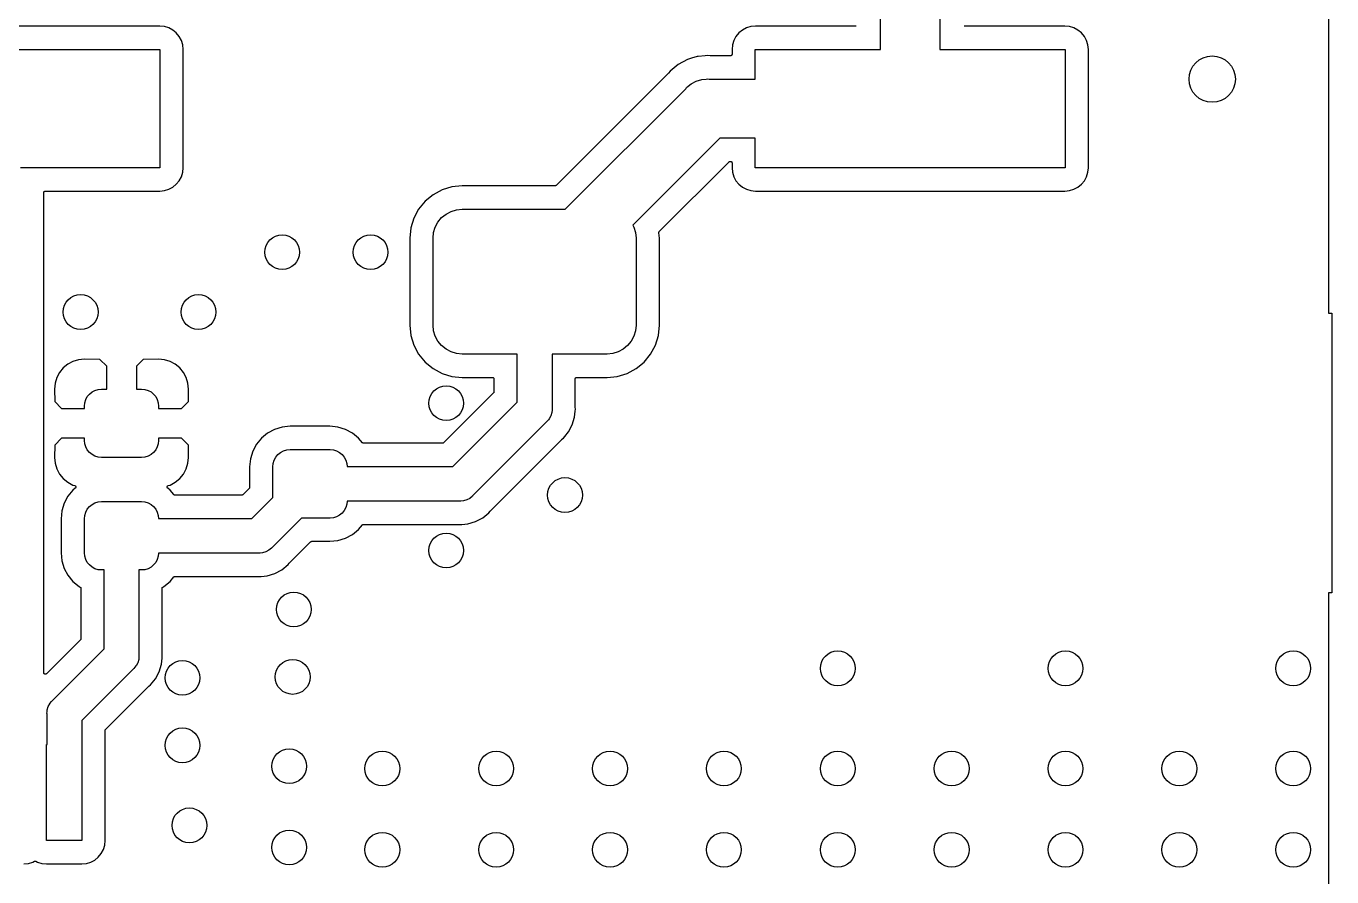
# Model space of a CAD drawing. Extents: x 5.16 to 6.06, y -3.88 to -2.24.
# Drawn here: x 5.6132 to 6.0564, y -3.6105 to -3.3217 of the extents above; entities that cross this region are included whole.
import ezdxf

# ---------------------------------------------------------------- set-up
doc = ezdxf.new("R2010")
doc.units = 0
doc.header["$MEASUREMENT"] = 0
doc.layers.add('BLACK', color=7, linetype='CONTINUOUS')

msp = doc.modelspace()

# ---------------------------------------------------------------- linework, layer by layer
at = {"layer": 'BLACK', "linetype": 'CONTINUOUS'}
for p, q in [((6.05525, -2.76016), (6.05525, -3.41922)), ((5.92332, -3.27224), (5.92332, -3.32965)), ((5.90324, -3.32965), (5.90324, -3.30718)), ((5.65857, -3.32174), (5.55351, -3.32174)), ((5.66014, -3.32189), (5.65857, -3.32174)), ((5.66163, -3.32234), (5.66014, -3.32189)), ((5.66299, -3.32307), (5.66163, -3.32234)), ((5.66419, -3.32406), (5.66299, -3.32307)), ((5.66518, -3.32526), (5.66419, -3.32406)), ((5.85513, -3.32406), (5.85415, -3.32526)), ((5.85633, -3.32307), (5.85513, -3.32406)), ((5.8577, -3.32234), (5.85633, -3.32307)), ((5.85918, -3.32189), (5.8577, -3.32234)), ((5.86075, -3.32174), (5.85918, -3.32189)), ((5.89487, -3.32174), (5.86075, -3.32174)), ((5.89491, -3.32173), (5.89487, -3.32174)), ((5.93169, -3.32174), (5.93165, -3.32173)), ((5.9317, -3.32174), (5.93169, -3.32174)), ((5.96582, -3.32174), (5.9317, -3.32174)), ((5.9317, -3.32174), (5.9317, -3.32174)), ((5.96739, -3.32189), (5.96582, -3.32174)), ((5.96887, -3.32234), (5.96739, -3.32189)), ((5.97024, -3.32307), (5.96887, -3.32234)), ((5.97144, -3.32406), (5.97024, -3.32307)), ((5.97242, -3.32526), (5.97144, -3.32406)), ((5.66591, -3.32663), (5.66518, -3.32526)), ((5.66636, -3.32811), (5.66591, -3.32663)), ((5.66651, -3.32968), (5.66636, -3.32811)), ((5.85296, -3.32811), (5.85281, -3.32968)), ((5.85342, -3.32663), (5.85296, -3.32811)), ((5.85415, -3.32526), (5.85342, -3.32663)), ((5.97315, -3.32663), (5.97242, -3.32526)), ((5.9736, -3.32811), (5.97315, -3.32663)), ((5.97376, -3.32968), (5.9736, -3.32811)), ((5.55348, -3.32965), (5.6586, -3.32965)), ((5.6586, -3.32965), (5.6586, -3.36981)), ((5.66651, -3.36979), (5.66651, -3.32968)), ((5.83907, -3.33267), (5.83766, -3.3331)), ((5.84103, -3.33208), (5.83907, -3.33267)), ((5.84131, -3.33205), (5.84103, -3.33208)), ((5.84368, -3.33182), (5.84131, -3.33205)), ((5.84369, -3.33182), (5.84368, -3.33182)), ((5.84454, -3.33173), (5.84369, -3.33182)), ((5.8454, -3.33182), (5.84454, -3.33173)), ((5.84542, -3.33182), (5.8454, -3.33182)), ((5.84544, -3.33182), (5.84542, -3.33182)), ((5.84545, -3.33182), (5.84544, -3.33182)), ((5.85231, -3.33182), (5.84545, -3.33182)), ((5.85235, -3.33181), (5.85231, -3.33182)), ((5.8524, -3.33181), (5.85235, -3.33181)), ((5.85241, -3.33181), (5.8524, -3.33181)), ((5.8524, -3.33181), (5.8524, -3.33181)), ((5.85245, -3.3318), (5.85241, -3.33181)), ((5.8525, -3.33178), (5.85245, -3.3318)), ((5.85254, -3.33176), (5.8525, -3.33178)), ((5.8525, -3.33178), (5.8525, -3.33178)), ((5.8525, -3.33178), (5.8525, -3.33178)), ((5.85258, -3.33174), (5.85254, -3.33176)), ((5.85259, -3.33174), (5.85258, -3.33174)), ((5.85258, -3.33174), (5.85258, -3.33174)), ((5.85262, -3.33171), (5.85259, -3.33174)), ((5.85266, -3.33168), (5.85262, -3.33171)), ((5.85269, -3.33164), (5.85266, -3.33167)), ((5.85266, -3.33167), (5.85266, -3.33167)), ((5.85266, -3.33167), (5.85266, -3.33168)), ((5.85272, -3.3316), (5.85269, -3.33164)), ((5.85275, -3.33156), (5.85272, -3.3316)), ((5.85272, -3.3316), (5.85272, -3.3316)), ((5.85272, -3.3316), (5.85272, -3.3316)), ((5.85277, -3.33151), (5.85275, -3.33156)), ((5.85279, -3.33146), (5.85277, -3.33151)), ((5.85277, -3.33151), (5.85277, -3.33151)), ((5.85277, -3.33151), (5.85277, -3.33151)), ((5.8528, -3.33142), (5.85279, -3.33146)), ((5.85281, -3.33137), (5.8528, -3.33142)), ((5.8528, -3.33142), (5.8528, -3.33142)), ((5.8528, -3.33142), (5.8528, -3.33142)), ((5.85281, -3.32968), (5.85281, -3.33132)), ((5.85281, -3.33132), (5.85281, -3.33132)), ((5.85281, -3.33132), (5.85281, -3.33137)), ((5.86072, -3.33969), (5.86072, -3.32965)), ((5.86072, -3.32965), (5.90324, -3.32965)), ((5.92332, -3.32965), (5.96584, -3.32965)), ((5.96584, -3.32965), (5.96584, -3.36981)), ((5.97376, -3.36979), (5.97376, -3.32968)), ((5.83182, -3.337), (5.83127, -3.33767)), ((5.83454, -3.33477), (5.83182, -3.337)), ((5.83766, -3.3331), (5.83454, -3.33477)), ((5.83124, -3.33771), (5.79314, -3.3758)), ((5.83125, -3.33769), (5.83124, -3.33771)), ((5.83127, -3.33767), (5.83125, -3.33769)), ((5.83127, -3.33767), (5.83127, -3.33767)), ((5.83798, -3.34213), (5.83894, -3.34134)), ((5.83894, -3.34134), (5.84068, -3.34041)), ((5.84068, -3.34041), (5.84258, -3.33984)), ((5.84258, -3.33984), (5.84405, -3.33969)), ((5.84405, -3.33969), (5.84454, -3.33964)), ((5.84405, -3.33969), (5.84405, -3.33969)), ((5.84454, -3.33964), (5.84504, -3.33969)), ((5.84504, -3.33969), (5.86072, -3.33969)), ((5.79621, -3.38387), (5.8371, -3.34298)), ((5.8371, -3.34298), (5.83741, -3.3426)), ((5.83741, -3.3426), (5.83798, -3.34213)), ((5.8487, -3.35977), (5.81916, -3.38931)), ((5.86072, -3.35977), (5.8487, -3.35977)), ((5.86072, -3.36981), (5.86072, -3.35977)), ((5.82813, -3.39148), (5.85182, -3.36779)), ((5.85182, -3.36779), (5.85186, -3.36776)), ((5.85182, -3.36779), (5.85182, -3.36779)), ((5.85186, -3.36776), (5.85189, -3.36773)), ((5.85189, -3.36773), (5.8519, -3.36773)), ((5.8519, -3.36773), (5.85194, -3.36771)), ((5.8519, -3.36773), (5.8519, -3.36773)), ((5.85194, -3.36771), (5.85198, -3.36768)), ((5.85198, -3.36768), (5.85198, -3.36768)), ((5.85198, -3.36768), (5.85199, -3.36768)), ((5.85199, -3.36768), (5.85203, -3.36767)), ((5.85203, -3.36767), (5.85207, -3.36766)), ((5.85207, -3.36766), (5.85208, -3.36765)), ((5.85208, -3.36765), (5.85208, -3.36765)), ((5.85208, -3.36765), (5.85213, -3.36765)), ((5.85213, -3.36765), (5.85217, -3.36765)), ((5.85217, -3.36765), (5.85231, -3.36765)), ((5.85231, -3.36765), (5.85231, -3.36765)), ((5.85231, -3.36765), (5.85232, -3.36765)), ((5.85232, -3.36765), (5.85236, -3.36765)), ((5.85236, -3.36765), (5.85241, -3.36766)), ((5.85241, -3.36766), (5.85241, -3.36766)), ((5.85241, -3.36766), (5.85241, -3.36766)), ((5.85241, -3.36766), (5.85245, -3.36767)), ((5.85245, -3.36767), (5.8525, -3.36768)), ((5.8525, -3.36768), (5.8525, -3.36769)), ((5.8525, -3.36769), (5.85251, -3.36769)), ((5.85251, -3.36769), (5.85255, -3.36771)), ((5.85255, -3.36771), (5.85259, -3.36773)), ((5.85259, -3.36773), (5.85259, -3.36773)), ((5.85259, -3.36773), (5.85259, -3.36773)), ((5.85259, -3.36773), (5.85263, -3.36776)), ((5.85263, -3.36776), (5.85266, -3.36779)), ((5.85266, -3.36779), (5.85267, -3.3678)), ((5.85267, -3.3678), (5.85267, -3.3678)), ((5.85267, -3.3678), (5.8527, -3.36783)), ((5.8527, -3.36783), (5.85273, -3.36787)), ((5.85273, -3.36787), (5.85273, -3.36787)), ((5.85273, -3.36787), (5.85273, -3.36787)), ((5.85273, -3.36787), (5.85275, -3.36791)), ((5.85275, -3.36791), (5.85277, -3.36796)), ((5.85277, -3.36796), (5.85277, -3.36796)), ((5.85277, -3.36796), (5.85277, -3.36796)), ((5.85277, -3.36796), (5.85279, -3.36801)), ((5.85279, -3.36801), (5.8528, -3.36805)), ((5.8528, -3.36805), (5.8528, -3.36805)), ((5.8528, -3.36805), (5.8528, -3.36805)), ((5.8528, -3.36805), (5.85281, -3.3681)), ((5.85281, -3.3681), (5.85281, -3.36815)), ((5.85281, -3.36815), (5.85281, -3.36979)), ((5.6586, -3.36981), (5.61135, -3.36981)), ((5.66518, -3.37421), (5.66591, -3.37284)), ((5.66591, -3.37284), (5.66636, -3.37135)), ((5.66636, -3.37135), (5.66651, -3.36979)), ((5.85281, -3.36979), (5.85296, -3.37135)), ((5.85296, -3.37135), (5.85342, -3.37284)), ((5.85342, -3.37284), (5.85415, -3.37421)), ((5.96584, -3.36981), (5.86072, -3.36981)), ((5.97242, -3.37421), (5.97315, -3.37284)), ((5.97315, -3.37284), (5.9736, -3.37135)), ((5.9736, -3.37135), (5.97376, -3.36979)), ((5.66014, -3.37757), (5.66163, -3.37712)), ((5.66163, -3.37712), (5.66299, -3.37639)), ((5.66299, -3.37639), (5.66419, -3.37541)), ((5.66419, -3.37541), (5.66518, -3.37421)), ((5.7544, -3.37731), (5.75133, -3.37895)), ((5.75773, -3.3763), (5.7544, -3.37731)), ((5.76122, -3.37595), (5.75773, -3.3763)), ((5.79278, -3.37595), (5.76122, -3.37595)), ((5.79283, -3.37595), (5.79278, -3.37595)), ((5.79288, -3.37594), (5.79283, -3.37595)), ((5.79293, -3.37593), (5.79288, -3.37594)), ((5.79288, -3.37594), (5.79288, -3.37594)), ((5.79288, -3.37594), (5.79288, -3.37594)), ((5.79297, -3.37592), (5.79293, -3.37593)), ((5.79302, -3.37589), (5.79297, -3.37591)), ((5.79297, -3.37591), (5.79297, -3.37591)), ((5.79297, -3.37591), (5.79297, -3.37592)), ((5.79306, -3.37587), (5.79302, -3.37589)), ((5.7931, -3.37584), (5.79306, -3.37587)), ((5.79306, -3.37587), (5.79306, -3.37587)), ((5.79306, -3.37587), (5.79306, -3.37587)), ((5.79313, -3.37581), (5.7931, -3.37584)), ((5.79314, -3.3758), (5.79313, -3.37581)), ((5.85415, -3.37421), (5.85513, -3.37541)), ((5.85513, -3.37541), (5.85633, -3.37639)), ((5.85633, -3.37639), (5.8577, -3.37712)), ((5.8577, -3.37712), (5.85918, -3.37757)), ((5.96739, -3.37757), (5.96887, -3.37712)), ((5.96887, -3.37712), (5.97024, -3.37639)), ((5.97024, -3.37639), (5.97144, -3.37541)), ((5.97144, -3.37541), (5.97242, -3.37421)), ((5.61923, -3.37818), (5.61924, -3.37813)), ((5.61923, -3.37822), (5.61923, -3.37818)), ((5.61923, -3.54124), (5.61923, -3.37822)), ((5.61923, -3.37822), (5.61923, -3.37822)), ((5.61923, -3.37822), (5.61923, -3.37822)), ((5.61924, -3.37812), (5.61925, -3.37808)), ((5.61924, -3.37813), (5.61924, -3.37812)), ((5.61924, -3.37812), (5.61924, -3.37812)), ((5.61925, -3.37808), (5.61927, -3.37803)), ((5.61927, -3.37803), (5.61929, -3.37799)), ((5.61927, -3.37803), (5.61927, -3.37803)), ((5.61927, -3.37803), (5.61927, -3.37803)), ((5.61929, -3.37799), (5.61931, -3.37795)), ((5.61931, -3.37795), (5.61932, -3.37795)), ((5.61932, -3.37794), (5.61935, -3.37791)), ((5.61932, -3.37795), (5.61932, -3.37794)), ((5.61935, -3.37791), (5.61938, -3.37787)), ((5.61938, -3.37787), (5.61942, -3.37784)), ((5.61938, -3.37787), (5.61938, -3.37787)), ((5.61938, -3.37787), (5.61938, -3.37787)), ((5.61942, -3.37784), (5.61945, -3.37781)), ((5.61945, -3.37781), (5.61945, -3.37781)), ((5.61945, -3.37781), (5.61946, -3.37781)), ((5.61946, -3.37781), (5.6195, -3.37779)), ((5.6195, -3.37779), (5.61954, -3.37776)), ((5.61954, -3.37776), (5.61959, -3.37775)), ((5.61954, -3.37776), (5.61954, -3.37776)), ((5.61954, -3.37776), (5.61954, -3.37776)), ((5.61959, -3.37775), (5.61963, -3.37774)), ((5.61963, -3.37774), (5.61963, -3.37773)), ((5.61963, -3.37773), (5.61964, -3.37773)), ((5.61964, -3.37773), (5.61968, -3.37773)), ((5.61968, -3.37773), (5.61973, -3.37773)), ((5.61973, -3.37773), (5.65857, -3.37773)), ((5.65857, -3.37773), (5.66014, -3.37757)), ((5.74864, -3.38115), (5.74643, -3.38384)), ((5.75133, -3.37895), (5.74864, -3.38115)), ((5.85918, -3.37757), (5.86075, -3.37773)), ((5.86075, -3.37773), (5.96582, -3.37773)), ((5.96582, -3.37773), (5.96739, -3.37757)), ((5.74643, -3.38384), (5.74479, -3.38691)), ((5.75424, -3.38675), (5.75573, -3.38552)), ((5.75573, -3.38552), (5.75743, -3.38462)), ((5.75743, -3.38462), (5.75928, -3.38406)), ((5.75928, -3.38406), (5.7612, -3.38387)), ((5.7612, -3.38387), (5.79621, -3.38387)), ((5.74378, -3.39024), (5.74344, -3.39373)), ((5.74479, -3.38691), (5.74378, -3.39024)), ((5.75154, -3.39179), (5.7521, -3.38994)), ((5.7521, -3.38994), (5.75301, -3.38824)), ((5.75301, -3.38824), (5.75424, -3.38675)), ((5.81916, -3.38931), (5.8195, -3.38994)), ((5.8195, -3.38994), (5.82006, -3.39179)), ((5.74344, -3.39373), (5.74344, -3.42321)), ((5.75135, -3.39371), (5.75154, -3.39179)), ((5.75135, -3.42324), (5.75135, -3.39371)), ((5.82006, -3.39179), (5.82025, -3.39371)), ((5.82025, -3.39371), (5.82025, -3.42324)), ((5.82798, -3.39183), (5.82799, -3.39181)), ((5.82798, -3.39186), (5.82798, -3.39183)), ((5.82798, -3.39188), (5.82798, -3.39186)), ((5.82817, -3.39373), (5.82798, -3.39188)), ((5.82798, -3.39188), (5.82798, -3.39188)), ((5.82799, -3.39174), (5.828, -3.39171)), ((5.82799, -3.39176), (5.82799, -3.39174)), ((5.82799, -3.39178), (5.82799, -3.39176)), ((5.82799, -3.39181), (5.82799, -3.39178)), ((5.828, -3.39171), (5.82801, -3.39168)), ((5.82801, -3.39166), (5.82802, -3.39164)), ((5.82801, -3.39168), (5.82801, -3.39166)), ((5.82802, -3.39164), (5.82803, -3.39162)), ((5.82803, -3.39162), (5.82804, -3.39159)), ((5.82804, -3.39159), (5.82806, -3.39158)), ((5.82806, -3.39158), (5.82807, -3.39156)), ((5.82807, -3.39156), (5.82808, -3.39153)), ((5.82808, -3.39153), (5.8281, -3.39151)), ((5.8281, -3.39151), (5.82812, -3.3915)), ((5.82812, -3.3915), (5.82813, -3.39148)), ((5.82817, -3.42321), (5.82817, -3.39373)), ((6.05525, -3.41922), (6.05643, -3.41922)), ((6.05643, -3.41922), (6.05643, -3.5141)), ((5.74344, -3.42321), (5.74378, -3.4267)), ((5.75154, -3.42516), (5.75135, -3.42324)), ((5.7521, -3.427), (5.75154, -3.42516)), ((5.82006, -3.42516), (5.8195, -3.427)), ((5.82025, -3.42324), (5.82006, -3.42516)), ((5.82782, -3.4267), (5.82817, -3.42321)), ((5.74378, -3.4267), (5.74479, -3.43003)), ((5.74479, -3.43003), (5.74643, -3.4331)), ((5.75301, -3.4287), (5.7521, -3.427)), ((5.75424, -3.4302), (5.75301, -3.4287)), ((5.75573, -3.43142), (5.75424, -3.4302)), ((5.81737, -3.4302), (5.81588, -3.43142)), ((5.81859, -3.4287), (5.81737, -3.4302)), ((5.8195, -3.427), (5.81859, -3.4287)), ((5.82517, -3.4331), (5.82681, -3.43003)), ((5.82681, -3.43003), (5.82782, -3.4267)), ((5.63301, -3.4348), (5.63101, -3.435)), ((5.6382, -3.43485), (5.63301, -3.4348)), ((5.64055, -3.43721), (5.6382, -3.43485)), ((5.65298, -3.43485), (5.65063, -3.43721)), ((5.65816, -3.4348), (5.65298, -3.43485)), ((5.66016, -3.435), (5.65816, -3.4348)), ((5.74643, -3.4331), (5.74864, -3.43579)), ((5.75743, -3.43233), (5.75573, -3.43142)), ((5.75928, -3.43289), (5.75743, -3.43233)), ((5.7612, -3.43308), (5.75928, -3.43289)), ((5.7799, -3.43308), (5.7612, -3.43308)), ((5.7799, -3.43337), (5.7799, -3.43308)), ((5.7799, -3.44933), (5.7799, -3.43337)), ((5.7799, -3.43337), (5.7799, -3.43337)), ((5.81041, -3.43308), (5.79171, -3.43308)), ((5.79171, -3.43308), (5.79171, -3.45149)), ((5.81233, -3.43289), (5.81041, -3.43308)), ((5.81418, -3.43233), (5.81233, -3.43289)), ((5.81588, -3.43142), (5.81418, -3.43233)), ((5.82296, -3.43579), (5.82517, -3.4331)), ((5.62457, -3.43931), (5.62363, -3.44106)), ((5.62583, -3.43777), (5.62457, -3.43931)), ((5.62736, -3.43651), (5.62583, -3.43777)), ((5.62911, -3.43558), (5.62736, -3.43651)), ((5.63101, -3.435), (5.62911, -3.43558)), ((5.64055, -3.44493), (5.64055, -3.43721)), ((5.65063, -3.43721), (5.65063, -3.44493)), ((5.66206, -3.43558), (5.66016, -3.435)), ((5.66381, -3.43651), (5.66206, -3.43558)), ((5.66535, -3.43777), (5.66381, -3.43651)), ((5.66661, -3.43931), (5.66535, -3.43777)), ((5.66754, -3.44106), (5.66661, -3.43931)), ((5.74864, -3.43579), (5.75133, -3.438)), ((5.75133, -3.438), (5.7544, -3.43964)), ((5.8172, -3.43964), (5.82027, -3.438)), ((5.82027, -3.438), (5.82296, -3.43579)), ((5.62306, -3.44296), (5.62286, -3.44495)), ((5.62363, -3.44106), (5.62306, -3.44296)), ((5.66812, -3.44296), (5.66754, -3.44106)), ((5.66832, -3.44495), (5.66812, -3.44296)), ((5.7544, -3.43964), (5.75773, -3.44065)), ((5.75773, -3.44065), (5.76122, -3.44099)), ((5.76122, -3.44099), (5.77153, -3.44099)), ((5.77153, -3.44099), (5.77153, -3.44099)), ((5.77153, -3.44099), (5.77153, -3.44099)), ((5.77153, -3.44099), (5.77157, -3.441)), ((5.77157, -3.441), (5.77162, -3.441)), ((5.77162, -3.441), (5.77162, -3.441)), ((5.77162, -3.441), (5.77163, -3.441)), ((5.77163, -3.441), (5.77167, -3.44102)), ((5.77167, -3.44102), (5.77172, -3.44103)), ((5.77172, -3.44103), (5.77172, -3.44103)), ((5.77172, -3.44103), (5.77172, -3.44103)), ((5.77172, -3.44103), (5.77176, -3.44106)), ((5.77176, -3.44106), (5.7718, -3.44108)), ((5.7718, -3.44108), (5.7718, -3.44108)), ((5.7718, -3.44108), (5.77181, -3.44108)), ((5.77181, -3.44108), (5.77184, -3.44111)), ((5.77184, -3.44111), (5.77188, -3.44114)), ((5.77188, -3.44114), (5.77188, -3.44114)), ((5.77188, -3.44114), (5.77188, -3.44114)), ((5.77188, -3.44114), (5.77191, -3.44118)), ((5.77191, -3.44118), (5.77194, -3.44122)), ((5.77194, -3.44122), (5.77194, -3.44122)), ((5.77194, -3.44122), (5.77194, -3.44122)), ((5.77194, -3.44122), (5.77196, -3.44126)), ((5.77196, -3.44126), (5.77199, -3.4413)), ((5.77199, -3.4413), (5.77199, -3.44131)), ((5.77199, -3.44131), (5.77199, -3.44131)), ((5.77199, -3.44131), (5.772, -3.44135)), ((5.772, -3.44135), (5.77201, -3.4414)), ((5.77201, -3.4414), (5.77201, -3.4414)), ((5.77201, -3.4414), (5.77202, -3.4414)), ((5.77202, -3.4414), (5.77202, -3.44145)), ((5.77202, -3.44145), (5.77202, -3.4415)), ((5.77202, -3.4415), (5.77202, -3.44586)), ((5.79958, -3.44149), (5.79959, -3.44144)), ((5.79958, -3.45108), (5.79958, -3.44149)), ((5.79958, -3.44149), (5.79958, -3.44149)), ((5.79958, -3.44149), (5.79958, -3.44149)), ((5.79959, -3.44139), (5.79961, -3.44135)), ((5.79959, -3.44144), (5.79959, -3.44139)), ((5.79959, -3.44139), (5.79959, -3.44139)), ((5.79959, -3.44139), (5.79959, -3.44139)), ((5.79961, -3.44135), (5.79962, -3.4413)), ((5.79962, -3.4413), (5.79965, -3.44126)), ((5.79962, -3.4413), (5.79962, -3.4413)), ((5.79962, -3.4413), (5.79962, -3.4413)), ((5.79965, -3.44126), (5.79967, -3.44121)), ((5.79967, -3.44121), (5.7997, -3.44117)), ((5.79967, -3.44121), (5.79967, -3.44121)), ((5.79967, -3.44121), (5.79967, -3.44121)), ((5.7997, -3.44117), (5.79973, -3.44114)), ((5.79973, -3.44114), (5.79977, -3.4411)), ((5.79973, -3.44114), (5.79973, -3.44114)), ((5.79973, -3.44114), (5.79973, -3.44114)), ((5.79977, -3.4411), (5.79981, -3.44108)), ((5.79981, -3.44108), (5.79985, -3.44105)), ((5.79981, -3.44108), (5.79981, -3.44108)), ((5.79981, -3.44108), (5.79981, -3.44108)), ((5.79985, -3.44105), (5.79989, -3.44103)), ((5.79989, -3.44103), (5.7999, -3.44103)), ((5.7999, -3.44103), (5.79994, -3.44102)), ((5.7999, -3.44103), (5.7999, -3.44103)), ((5.79994, -3.44102), (5.79999, -3.441)), ((5.79999, -3.441), (5.79999, -3.441)), ((5.79999, -3.441), (5.79999, -3.441)), ((5.79999, -3.441), (5.80004, -3.441)), ((5.80004, -3.441), (5.80009, -3.44099)), ((5.80009, -3.44099), (5.81039, -3.44099)), ((5.81039, -3.44099), (5.81387, -3.44065)), ((5.81387, -3.44065), (5.8172, -3.43964)), ((5.62286, -3.44495), (5.62291, -3.44915)), ((5.63343, -3.44852), (5.63397, -3.44751)), ((5.63397, -3.44751), (5.63469, -3.44663)), ((5.63469, -3.44663), (5.63557, -3.44591)), ((5.63557, -3.44591), (5.63657, -3.44537)), ((5.63657, -3.44537), (5.63766, -3.44504)), ((5.63766, -3.44504), (5.6388, -3.44493)), ((5.6388, -3.44493), (5.64055, -3.44493)), ((5.65063, -3.44493), (5.65238, -3.44493)), ((5.65238, -3.44493), (5.65351, -3.44504)), ((5.65351, -3.44504), (5.6546, -3.44537)), ((5.6546, -3.44537), (5.65561, -3.44591)), ((5.65561, -3.44591), (5.65649, -3.44663)), ((5.65649, -3.44663), (5.65721, -3.44751)), ((5.65721, -3.44751), (5.65774, -3.44852)), ((5.66827, -3.44915), (5.66832, -3.44495)), ((5.77188, -3.44622), (5.75493, -3.46317)), ((5.77191, -3.44618), (5.77188, -3.44622)), ((5.77194, -3.44615), (5.77191, -3.44618)), ((5.77196, -3.4461), (5.77194, -3.44614)), ((5.77194, -3.44614), (5.77194, -3.44615)), ((5.77194, -3.44615), (5.77194, -3.44615)), ((5.77198, -3.44606), (5.77196, -3.4461)), ((5.77199, -3.44606), (5.77198, -3.44606)), ((5.77198, -3.44606), (5.77198, -3.44606)), ((5.772, -3.44601), (5.77199, -3.44606)), ((5.77201, -3.44597), (5.772, -3.44601)), ((5.77202, -3.44592), (5.77201, -3.44596)), ((5.77201, -3.44596), (5.77201, -3.44597)), ((5.77201, -3.44597), (5.77201, -3.44597)), ((5.77202, -3.44586), (5.77202, -3.44587)), ((5.77202, -3.44587), (5.77202, -3.44592)), ((5.62291, -3.44915), (5.62526, -3.45151)), ((5.62526, -3.45151), (5.63299, -3.45151)), ((5.63299, -3.45074), (5.6331, -3.44961)), ((5.63299, -3.45151), (5.63299, -3.45074)), ((5.6331, -3.44961), (5.63343, -3.44852)), ((5.65774, -3.44852), (5.65807, -3.44961)), ((5.65807, -3.44961), (5.65819, -3.45074)), ((5.65819, -3.45074), (5.65819, -3.45151)), ((5.65819, -3.45151), (5.66591, -3.45151)), ((5.66591, -3.45151), (5.66827, -3.44915)), ((5.75804, -3.47119), (5.7799, -3.44933)), ((5.79171, -3.45207), (5.79162, -3.45294)), ((5.79171, -3.45149), (5.79174, -3.45178)), ((5.79174, -3.45178), (5.79171, -3.45207)), ((5.79171, -3.45207), (5.79171, -3.45207)), ((5.79938, -3.45448), (5.79959, -3.45243)), ((5.79959, -3.4511), (5.79958, -3.45108)), ((5.79958, -3.45112), (5.79959, -3.4511)), ((5.79959, -3.45113), (5.79958, -3.45112)), ((5.79965, -3.45178), (5.79959, -3.45113)), ((5.79959, -3.45243), (5.79965, -3.45178)), ((5.79959, -3.45243), (5.79959, -3.45243)), ((5.78977, -3.45616), (5.76487, -3.48107)), ((5.79, -3.45598), (5.78977, -3.45616)), ((5.79052, -3.45534), (5.79, -3.45598)), ((5.79074, -3.45508), (5.79052, -3.45534)), ((5.79117, -3.45426), (5.79074, -3.45508)), ((5.79129, -3.45405), (5.79117, -3.45426)), ((5.79162, -3.45294), (5.79129, -3.45405)), ((5.79732, -3.45947), (5.7986, -3.45708)), ((5.7986, -3.45708), (5.79938, -3.45448)), ((5.69517, -3.45988), (5.69309, -3.46159)), ((5.69754, -3.45861), (5.69517, -3.45988)), ((5.70012, -3.45783), (5.69754, -3.45861)), ((5.70282, -3.45757), (5.70012, -3.45783)), ((5.71635, -3.45757), (5.70282, -3.45757)), ((5.71905, -3.45783), (5.71635, -3.45757)), ((5.72162, -3.45861), (5.71905, -3.45783)), ((5.724, -3.45988), (5.72162, -3.45861)), ((5.72608, -3.46159), (5.724, -3.45988)), ((5.79509, -3.46199), (5.79559, -3.46157)), ((5.79559, -3.46157), (5.79601, -3.46106)), ((5.79601, -3.46106), (5.79732, -3.45947)), ((5.79601, -3.46106), (5.79601, -3.46106)), ((5.62291, -3.46394), (5.62286, -3.46814)), ((5.62526, -3.46159), (5.62291, -3.46394)), ((5.63299, -3.46159), (5.62526, -3.46159)), ((5.63299, -3.46235), (5.63299, -3.46159)), ((5.6331, -3.46349), (5.63299, -3.46235)), ((5.63343, -3.46458), (5.6331, -3.46349)), ((5.63397, -3.46558), (5.63343, -3.46458)), ((5.63469, -3.46646), (5.63397, -3.46558)), ((5.65721, -3.46558), (5.65649, -3.46646)), ((5.65774, -3.46458), (5.65721, -3.46558)), ((5.65807, -3.46349), (5.65774, -3.46458)), ((5.65819, -3.46235), (5.65807, -3.46349)), ((5.66591, -3.46159), (5.65819, -3.46159)), ((5.65819, -3.46159), (5.65819, -3.46235)), ((5.66827, -3.46394), (5.66591, -3.46159)), ((5.66832, -3.46814), (5.66827, -3.46394)), ((5.69138, -3.46367), (5.69012, -3.46604)), ((5.69309, -3.46159), (5.69138, -3.46367)), ((5.69957, -3.46646), (5.70057, -3.46592)), ((5.70057, -3.46592), (5.70166, -3.46559)), ((5.70166, -3.46559), (5.70279, -3.46548)), ((5.70279, -3.46548), (5.71637, -3.46548)), ((5.71637, -3.46548), (5.71751, -3.46559)), ((5.71751, -3.46559), (5.7186, -3.46592)), ((5.7186, -3.46592), (5.7196, -3.46646)), ((5.72734, -3.46313), (5.72608, -3.46159)), ((5.72736, -3.46315), (5.72734, -3.46313)), ((5.72737, -3.46316), (5.72736, -3.46315)), ((5.72739, -3.46318), (5.72737, -3.46316)), ((5.72741, -3.4632), (5.72739, -3.46318)), ((5.72743, -3.46321), (5.72741, -3.4632)), ((5.72745, -3.46323), (5.72743, -3.46321)), ((5.72747, -3.46324), (5.72745, -3.46323)), ((5.72749, -3.46326), (5.72747, -3.46324)), ((5.72751, -3.46326), (5.72749, -3.46326)), ((5.72753, -3.46327), (5.72751, -3.46326)), ((5.72756, -3.46328), (5.72753, -3.46327)), ((5.72758, -3.46329), (5.72756, -3.46328)), ((5.72761, -3.4633), (5.72758, -3.46329)), ((5.72763, -3.4633), (5.72761, -3.4633)), ((5.72765, -3.46331), (5.72763, -3.4633)), ((5.72768, -3.46331), (5.72765, -3.46331)), ((5.7277, -3.46331), (5.72768, -3.46331)), ((5.72772, -3.46331), (5.7277, -3.46331)), ((5.72773, -3.46331), (5.72772, -3.46331)), ((5.75457, -3.46331), (5.72773, -3.46331)), ((5.75462, -3.46331), (5.75457, -3.46331)), ((5.75467, -3.46331), (5.75462, -3.46331)), ((5.75472, -3.46329), (5.75467, -3.46331)), ((5.75467, -3.46331), (5.75467, -3.46331)), ((5.75467, -3.46331), (5.75467, -3.46331)), ((5.75476, -3.46328), (5.75472, -3.46329)), ((5.75481, -3.46325), (5.75476, -3.46328)), ((5.75476, -3.46328), (5.75476, -3.46328)), ((5.75476, -3.46328), (5.75476, -3.46328)), ((5.75485, -3.46323), (5.75481, -3.46325)), ((5.75489, -3.4632), (5.75485, -3.46323)), ((5.75485, -3.46323), (5.75485, -3.46323)), ((5.75485, -3.46323), (5.75485, -3.46323)), ((5.75492, -3.46317), (5.75489, -3.4632)), ((5.75493, -3.46317), (5.75492, -3.46317)), ((5.77073, -3.48634), (5.79505, -3.46202)), ((5.79505, -3.46202), (5.79506, -3.46201)), ((5.79506, -3.46201), (5.79507, -3.462)), ((5.79507, -3.462), (5.79509, -3.46199)), ((5.62286, -3.46814), (5.62306, -3.47014)), ((5.62306, -3.47014), (5.62363, -3.47204)), ((5.63557, -3.46718), (5.63469, -3.46646)), ((5.63657, -3.46772), (5.63557, -3.46718)), ((5.63766, -3.46805), (5.63657, -3.46772)), ((5.6388, -3.46816), (5.63766, -3.46805)), ((5.65238, -3.46816), (5.6388, -3.46816)), ((5.65351, -3.46805), (5.65238, -3.46816)), ((5.6546, -3.46772), (5.65351, -3.46805)), ((5.65561, -3.46718), (5.6546, -3.46772)), ((5.65649, -3.46646), (5.65561, -3.46718)), ((5.66754, -3.47204), (5.66812, -3.47014)), ((5.66812, -3.47014), (5.66832, -3.46814)), ((5.68934, -3.46861), (5.68907, -3.47131)), ((5.69012, -3.46604), (5.68934, -3.46861)), ((5.69698, -3.47129), (5.6971, -3.47015)), ((5.6971, -3.47015), (5.69743, -3.46907)), ((5.69743, -3.46907), (5.69796, -3.46806)), ((5.69796, -3.46806), (5.69869, -3.46718)), ((5.69869, -3.46718), (5.69957, -3.46646)), ((5.7196, -3.46646), (5.72048, -3.46718)), ((5.72048, -3.46718), (5.7212, -3.46806)), ((5.7212, -3.46806), (5.72174, -3.46907)), ((5.72174, -3.46907), (5.72207, -3.47015)), ((5.72207, -3.47015), (5.72217, -3.47119)), ((5.62363, -3.47204), (5.62457, -3.47379)), ((5.62457, -3.47379), (5.62583, -3.47532)), ((5.66535, -3.47532), (5.66661, -3.47379)), ((5.66661, -3.47379), (5.66754, -3.47204)), ((5.68907, -3.47131), (5.68907, -3.47828)), ((5.69698, -3.48171), (5.69698, -3.47129)), ((5.72217, -3.47119), (5.75804, -3.47119)), ((5.62583, -3.47532), (5.62736, -3.47658)), ((5.62736, -3.47658), (5.62911, -3.47752)), ((5.6291, -3.47923), (5.62739, -3.48131)), ((5.6299, -3.47857), (5.6291, -3.47923)), ((5.62911, -3.47752), (5.62972, -3.4777)), ((5.62972, -3.4777), (5.62973, -3.4777)), ((5.62973, -3.4777), (5.62973, -3.4777)), ((5.62973, -3.4777), (5.62973, -3.4777)), ((5.62973, -3.4777), (5.62973, -3.4777)), ((5.62973, -3.4777), (5.62977, -3.47772)), ((5.62977, -3.47772), (5.62982, -3.47774)), ((5.62982, -3.47774), (5.62982, -3.47774)), ((5.62982, -3.47774), (5.62982, -3.47774)), ((5.62982, -3.47774), (5.62985, -3.47777)), ((5.62985, -3.47777), (5.6299, -3.4778)), ((5.6299, -3.4778), (5.6299, -3.4778)), ((5.6299, -3.4778), (5.6299, -3.4778)), ((5.6299, -3.4778), (5.62993, -3.47783)), ((5.62993, -3.47854), (5.6299, -3.47857)), ((5.62993, -3.47783), (5.62997, -3.47787)), ((5.62996, -3.4785), (5.62993, -3.47854)), ((5.62997, -3.4785), (5.62996, -3.4785)), ((5.62996, -3.4785), (5.62996, -3.4785)), ((5.62997, -3.47787), (5.62997, -3.47787)), ((5.62997, -3.47787), (5.62997, -3.47787)), ((5.62997, -3.47787), (5.63, -3.47791)), ((5.62999, -3.47847), (5.62997, -3.4785)), ((5.63002, -3.47842), (5.62999, -3.47847)), ((5.63, -3.47791), (5.63002, -3.47795)), ((5.63002, -3.47795), (5.63002, -3.47795)), ((5.63002, -3.47795), (5.63002, -3.47795)), ((5.63002, -3.47795), (5.63004, -3.478)), ((5.63004, -3.47837), (5.63002, -3.47842)), ((5.63002, -3.47842), (5.63002, -3.47842)), ((5.63002, -3.47842), (5.63002, -3.47842)), ((5.63004, -3.478), (5.63006, -3.47804)), ((5.63006, -3.47833), (5.63004, -3.47837)), ((5.63006, -3.47804), (5.63006, -3.47804)), ((5.63006, -3.47804), (5.63006, -3.47804)), ((5.63006, -3.47804), (5.63007, -3.47809)), ((5.63007, -3.47828), (5.63006, -3.47833)), ((5.63006, -3.47833), (5.63006, -3.47833)), ((5.63006, -3.47833), (5.63006, -3.47833)), ((5.63007, -3.47809), (5.63008, -3.47814)), ((5.63008, -3.47824), (5.63007, -3.47828)), ((5.63008, -3.47814), (5.63008, -3.47814)), ((5.63008, -3.47814), (5.63008, -3.47814)), ((5.63008, -3.47814), (5.63008, -3.47819)), ((5.63008, -3.47819), (5.63008, -3.47823)), ((5.63008, -3.47823), (5.63008, -3.47823)), ((5.63008, -3.47823), (5.63008, -3.47824)), ((5.6611, -3.47813), (5.66111, -3.47808)), ((5.6611, -3.47818), (5.6611, -3.47813)), ((5.6611, -3.47813), (5.6611, -3.47813)), ((5.6611, -3.47813), (5.6611, -3.47813)), ((5.6611, -3.47823), (5.6611, -3.47818)), ((5.66111, -3.47827), (5.6611, -3.47823)), ((5.6611, -3.47823), (5.6611, -3.47823)), ((5.6611, -3.47823), (5.6611, -3.47823)), ((5.66111, -3.47808), (5.66112, -3.47804)), ((5.66112, -3.47832), (5.66111, -3.47827)), ((5.66112, -3.47803), (5.66114, -3.47798)), ((5.66112, -3.47804), (5.66112, -3.47803)), ((5.66112, -3.47803), (5.66112, -3.47803)), ((5.66112, -3.47833), (5.66112, -3.47832)), ((5.66112, -3.47832), (5.66112, -3.47832)), ((5.66113, -3.47837), (5.66112, -3.47833)), ((5.66115, -3.47841), (5.66113, -3.47837)), ((5.66114, -3.47798), (5.66116, -3.47794)), ((5.66115, -3.47842), (5.66115, -3.47841)), ((5.66118, -3.47846), (5.66115, -3.47842)), ((5.66115, -3.47842), (5.66115, -3.47842)), ((5.66116, -3.47794), (5.66118, -3.4779)), ((5.66116, -3.47794), (5.66116, -3.47794)), ((5.66116, -3.47794), (5.66116, -3.47794)), ((5.66118, -3.4779), (5.66121, -3.47786)), ((5.66121, -3.4785), (5.66118, -3.47846)), ((5.66121, -3.47786), (5.66125, -3.47783)), ((5.66121, -3.47786), (5.66121, -3.47786)), ((5.66121, -3.47786), (5.66121, -3.47786)), ((5.66124, -3.47853), (5.66121, -3.4785)), ((5.66121, -3.4785), (5.66121, -3.4785)), ((5.66121, -3.4785), (5.66121, -3.4785)), ((5.66127, -3.47857), (5.66124, -3.47853)), ((5.66125, -3.47783), (5.66128, -3.47779)), ((5.66128, -3.47857), (5.66127, -3.47857)), ((5.66128, -3.47779), (5.66132, -3.47777)), ((5.66128, -3.47779), (5.66128, -3.47779)), ((5.66128, -3.47779), (5.66128, -3.47779)), ((5.66208, -3.47923), (5.66128, -3.47857)), ((5.66128, -3.47857), (5.66128, -3.47857)), ((5.66128, -3.47857), (5.66128, -3.47857)), ((5.66128, -3.47857), (5.66128, -3.47857)), ((5.66132, -3.47777), (5.66136, -3.47774)), ((5.66136, -3.47774), (5.66141, -3.47772)), ((5.66136, -3.47774), (5.66136, -3.47774)), ((5.66136, -3.47774), (5.66136, -3.47774)), ((5.66141, -3.47772), (5.66145, -3.4777)), ((5.66145, -3.4777), (5.66206, -3.47752)), ((5.66206, -3.47752), (5.66381, -3.47658)), ((5.66335, -3.48077), (5.66208, -3.47923)), ((5.66381, -3.47658), (5.66535, -3.47532)), ((5.68892, -3.47864), (5.68675, -3.48081)), ((5.68895, -3.4786), (5.68892, -3.47864)), ((5.68898, -3.47857), (5.68895, -3.4786)), ((5.68899, -3.47856), (5.68898, -3.47857)), ((5.68898, -3.47857), (5.68898, -3.47857)), ((5.68901, -3.47852), (5.68899, -3.47856)), ((5.68903, -3.47848), (5.68901, -3.47852)), ((5.68905, -3.47843), (5.68903, -3.47848)), ((5.68903, -3.47848), (5.68903, -3.47848)), ((5.68903, -3.47848), (5.68903, -3.47848)), ((5.68906, -3.47839), (5.68905, -3.47843)), ((5.68907, -3.47834), (5.68906, -3.47838)), ((5.68906, -3.47838), (5.68906, -3.47839)), ((5.68906, -3.47839), (5.68906, -3.47839)), ((5.68907, -3.47828), (5.68907, -3.47829)), ((5.68907, -3.47829), (5.68907, -3.47834)), ((5.62612, -3.48368), (5.62534, -3.48625)), ((5.62739, -3.48131), (5.62612, -3.48368)), ((5.63557, -3.4841), (5.63657, -3.48356)), ((5.63657, -3.48356), (5.63766, -3.48323)), ((5.63766, -3.48323), (5.6388, -3.48312)), ((5.6388, -3.48312), (5.65238, -3.48312)), ((5.65238, -3.48312), (5.65351, -3.48323)), ((5.65351, -3.48323), (5.6546, -3.48356)), ((5.6546, -3.48356), (5.65561, -3.4841)), ((5.66336, -3.48079), (5.66335, -3.48077)), ((5.66338, -3.48081), (5.66336, -3.48079)), ((5.6634, -3.48082), (5.66338, -3.48081)), ((5.66342, -3.48084), (5.6634, -3.48082)), ((5.66344, -3.48085), (5.66342, -3.48084)), ((5.66345, -3.48087), (5.66344, -3.48085)), ((5.66348, -3.48088), (5.66345, -3.48087)), ((5.6635, -3.4809), (5.66348, -3.48088)), ((5.66352, -3.48091), (5.6635, -3.4809)), ((5.66354, -3.48092), (5.66352, -3.48091)), ((5.66356, -3.48092), (5.66354, -3.48092)), ((5.66359, -3.48093), (5.66356, -3.48092)), ((5.66361, -3.48094), (5.66359, -3.48093)), ((5.66363, -3.48095), (5.66361, -3.48094)), ((5.66366, -3.48095), (5.66363, -3.48095)), ((5.66369, -3.48095), (5.66366, -3.48095)), ((5.66371, -3.48095), (5.66369, -3.48095)), ((5.66373, -3.48096), (5.66371, -3.48095)), ((5.66374, -3.48096), (5.66373, -3.48096)), ((5.6864, -3.48096), (5.66374, -3.48096)), ((5.68644, -3.48095), (5.6864, -3.48096)), ((5.68649, -3.48095), (5.68644, -3.48095)), ((5.6865, -3.48095), (5.68649, -3.48095)), ((5.68649, -3.48095), (5.68649, -3.48095)), ((5.68654, -3.48093), (5.6865, -3.48095)), ((5.68658, -3.48092), (5.68654, -3.48093)), ((5.68659, -3.48092), (5.68658, -3.48092)), ((5.68663, -3.4809), (5.68659, -3.48092)), ((5.68659, -3.48092), (5.68659, -3.48092)), ((5.68667, -3.48088), (5.68663, -3.4809)), ((5.68668, -3.48087), (5.68667, -3.48087)), ((5.68667, -3.48087), (5.68667, -3.48088)), ((5.68671, -3.48084), (5.68668, -3.48087)), ((5.68675, -3.48081), (5.68671, -3.48084)), ((5.68675, -3.48081), (5.68675, -3.48081)), ((5.68987, -3.48883), (5.69698, -3.48171)), ((5.72217, -3.483), (5.72207, -3.48403)), ((5.7602, -3.483), (5.72217, -3.483)), ((5.76049, -3.48303), (5.7602, -3.483)), ((5.76078, -3.483), (5.76049, -3.48303)), ((5.76165, -3.48291), (5.76078, -3.483)), ((5.76078, -3.483), (5.76078, -3.483)), ((5.76276, -3.48258), (5.76165, -3.48291)), ((5.76379, -3.48203), (5.76276, -3.48258)), ((5.76468, -3.48129), (5.76379, -3.48203)), ((5.76487, -3.48107), (5.76468, -3.48129)), ((5.62534, -3.48625), (5.62507, -3.48895)), ((5.63299, -3.48893), (5.6331, -3.4878)), ((5.6331, -3.4878), (5.63343, -3.48671)), ((5.63343, -3.48671), (5.63397, -3.4857)), ((5.63397, -3.4857), (5.63469, -3.48482)), ((5.63469, -3.48482), (5.63557, -3.4841)), ((5.65561, -3.4841), (5.65649, -3.48482)), ((5.65649, -3.48482), (5.65721, -3.4857)), ((5.65721, -3.4857), (5.65774, -3.48671)), ((5.65774, -3.48671), (5.65807, -3.4878)), ((5.65807, -3.4878), (5.65818, -3.48883)), ((5.7196, -3.48773), (5.7186, -3.48827)), ((5.72048, -3.48701), (5.7196, -3.48773)), ((5.7212, -3.48613), (5.72048, -3.48701)), ((5.72174, -3.48512), (5.7212, -3.48613)), ((5.72207, -3.48403), (5.72174, -3.48512)), ((5.76818, -3.48861), (5.77028, -3.48689)), ((5.77028, -3.48689), (5.7707, -3.48638)), ((5.7707, -3.48637), (5.77072, -3.48636)), ((5.7707, -3.48638), (5.7707, -3.48637)), ((5.77072, -3.48636), (5.77073, -3.48634)), ((5.62507, -3.48895), (5.62507, -3.50052)), ((5.63299, -3.50054), (5.63299, -3.48893)), ((5.65818, -3.48883), (5.68987, -3.48883)), ((5.70669, -3.48871), (5.69669, -3.49871)), ((5.71637, -3.48871), (5.70669, -3.48871)), ((5.71751, -3.4886), (5.71637, -3.48871)), ((5.7186, -3.48827), (5.71751, -3.4886)), ((5.724, -3.49431), (5.72608, -3.4926)), ((5.72608, -3.4926), (5.72734, -3.49106)), ((5.72734, -3.49106), (5.72735, -3.49105)), ((5.72735, -3.49105), (5.72736, -3.49104)), ((5.72736, -3.49104), (5.72738, -3.49102)), ((5.72738, -3.49102), (5.7274, -3.491)), ((5.7274, -3.491), (5.72742, -3.49098)), ((5.72742, -3.49098), (5.72744, -3.49097)), ((5.72744, -3.49097), (5.72745, -3.49096)), ((5.72745, -3.49096), (5.72748, -3.49095)), ((5.72748, -3.49095), (5.7275, -3.49093)), ((5.7275, -3.49093), (5.72752, -3.49092)), ((5.72752, -3.49092), (5.72754, -3.49091)), ((5.72754, -3.49091), (5.72757, -3.4909)), ((5.72757, -3.4909), (5.72759, -3.49089)), ((5.72759, -3.49089), (5.72761, -3.49089)), ((5.72761, -3.49089), (5.72763, -3.49088)), ((5.72763, -3.49088), (5.72766, -3.49088)), ((5.72766, -3.49088), (5.72769, -3.49088)), ((5.72769, -3.49088), (5.72771, -3.49088)), ((5.72771, -3.49088), (5.72773, -3.49087)), ((5.72773, -3.49087), (5.75979, -3.49087)), ((5.75979, -3.49087), (5.75979, -3.49087)), ((5.75979, -3.49087), (5.75982, -3.49088)), ((5.75982, -3.49088), (5.75984, -3.49088)), ((5.75984, -3.49088), (5.76049, -3.49094)), ((5.76049, -3.49094), (5.76114, -3.49088)), ((5.76114, -3.49088), (5.76319, -3.49067)), ((5.76319, -3.49067), (5.76579, -3.48989)), ((5.76579, -3.48989), (5.76818, -3.48861)), ((5.70255, -3.50398), (5.70977, -3.49677)), ((5.70977, -3.49677), (5.70981, -3.49674)), ((5.70977, -3.49677), (5.70977, -3.49677)), ((5.70981, -3.49674), (5.70984, -3.49671)), ((5.70984, -3.49671), (5.70985, -3.49671)), ((5.70985, -3.4967), (5.70989, -3.49668)), ((5.70985, -3.49671), (5.70985, -3.4967)), ((5.70989, -3.49668), (5.70993, -3.49666)), ((5.70993, -3.49666), (5.70993, -3.49666)), ((5.70993, -3.49666), (5.70994, -3.49666)), ((5.70994, -3.49666), (5.70998, -3.49665)), ((5.70998, -3.49665), (5.71002, -3.49663)), ((5.71002, -3.49663), (5.71003, -3.49663)), ((5.71003, -3.49663), (5.71003, -3.49663)), ((5.71003, -3.49663), (5.71008, -3.49663)), ((5.71008, -3.49663), (5.71012, -3.49662)), ((5.71012, -3.49662), (5.71635, -3.49662)), ((5.71635, -3.49662), (5.71905, -3.49636)), ((5.71905, -3.49636), (5.72162, -3.49558)), ((5.72162, -3.49558), (5.724, -3.49431)), ((5.62507, -3.50052), (5.62534, -3.50322)), ((5.6331, -3.50168), (5.63299, -3.50054)), ((5.65818, -3.50064), (5.65807, -3.50168)), ((5.69202, -3.50064), (5.65818, -3.50064)), ((5.69231, -3.50067), (5.69202, -3.50064)), ((5.6926, -3.50064), (5.69231, -3.50067)), ((5.69347, -3.50056), (5.6926, -3.50064)), ((5.6926, -3.50064), (5.6926, -3.50064)), ((5.69458, -3.50022), (5.69347, -3.50056)), ((5.69561, -3.49967), (5.69458, -3.50022)), ((5.69651, -3.49893), (5.69561, -3.49967)), ((5.69669, -3.49871), (5.69651, -3.49893)), ((5.62534, -3.50322), (5.62612, -3.50579)), ((5.62612, -3.50579), (5.62739, -3.50816)), ((5.63343, -3.50277), (5.6331, -3.50168)), ((5.63397, -3.50377), (5.63343, -3.50277)), ((5.63469, -3.50465), (5.63397, -3.50377)), ((5.63557, -3.50537), (5.63469, -3.50465)), ((5.63657, -3.50591), (5.63557, -3.50537)), ((5.65561, -3.50537), (5.6546, -3.50591)), ((5.65649, -3.50465), (5.65561, -3.50537)), ((5.65721, -3.50377), (5.65649, -3.50465)), ((5.65774, -3.50277), (5.65721, -3.50377)), ((5.65807, -3.50168), (5.65774, -3.50277)), ((5.70001, -3.50625), (5.7021, -3.50453)), ((5.7021, -3.50453), (5.70252, -3.50402)), ((5.70252, -3.50401), (5.70254, -3.504)), ((5.70252, -3.50402), (5.70252, -3.50401)), ((5.70254, -3.504), (5.70255, -3.50398)), ((5.62739, -3.50816), (5.6291, -3.51024)), ((5.6291, -3.51024), (5.63117, -3.51195)), ((5.63766, -3.50624), (5.63657, -3.50591)), ((5.6388, -3.50635), (5.63766, -3.50624)), ((5.63968, -3.50635), (5.6388, -3.50635)), ((5.63968, -3.53313), (5.63968, -3.50635)), ((5.65238, -3.50635), (5.65149, -3.50635)), ((5.65149, -3.50635), (5.65149, -3.53529)), ((5.65351, -3.50624), (5.65238, -3.50635)), ((5.6546, -3.50591), (5.65351, -3.50624)), ((5.66, -3.51195), (5.66208, -3.51024)), ((5.66208, -3.51024), (5.66335, -3.5087)), ((5.66335, -3.50869), (5.66337, -3.50868)), ((5.66335, -3.5087), (5.66335, -3.50869)), ((5.66337, -3.50868), (5.66338, -3.50866)), ((5.66338, -3.50866), (5.6634, -3.50864)), ((5.6634, -3.50864), (5.66342, -3.50863)), ((5.66342, -3.50863), (5.66344, -3.50861)), ((5.66344, -3.50861), (5.66346, -3.5086)), ((5.66346, -3.5086), (5.66348, -3.50859)), ((5.66348, -3.50859), (5.6635, -3.50857)), ((5.6635, -3.50857), (5.66353, -3.50856)), ((5.66353, -3.50856), (5.66354, -3.50855)), ((5.66354, -3.50855), (5.66357, -3.50855)), ((5.66357, -3.50855), (5.6636, -3.50854)), ((5.6636, -3.50854), (5.66362, -3.50853)), ((5.66362, -3.50853), (5.66364, -3.50852)), ((5.66364, -3.50852), (5.66367, -3.50852)), ((5.66367, -3.50852), (5.66369, -3.50852)), ((5.66369, -3.50852), (5.66371, -3.50852)), ((5.66371, -3.50852), (5.66374, -3.50852)), ((5.66374, -3.50852), (5.69161, -3.50852)), ((5.69161, -3.50852), (5.69162, -3.50852)), ((5.69162, -3.50852), (5.69164, -3.50852)), ((5.69164, -3.50852), (5.69166, -3.50852)), ((5.69166, -3.50852), (5.69231, -3.50858)), ((5.69231, -3.50858), (5.69297, -3.50852)), ((5.69297, -3.50852), (5.69502, -3.50832)), ((5.69502, -3.50832), (5.69761, -3.50753)), ((5.69761, -3.50753), (5.70001, -3.50625)), ((5.63117, -3.51195), (5.63154, -3.51215)), ((5.63154, -3.51215), (5.63155, -3.51215)), ((5.63155, -3.51215), (5.63157, -3.51216)), ((5.63157, -3.51216), (5.63159, -3.51217)), ((5.63159, -3.51217), (5.63161, -3.51219)), ((5.63161, -3.51219), (5.63163, -3.51221)), ((5.63163, -3.51221), (5.63165, -3.51222)), ((5.63165, -3.51222), (5.63166, -3.51224)), ((5.63166, -3.51224), (5.63168, -3.51226)), ((5.63168, -3.51226), (5.6317, -3.51228)), ((5.6317, -3.51228), (5.63171, -3.51229)), ((5.63171, -3.51229), (5.63172, -3.51231)), ((5.63172, -3.51231), (5.63174, -3.51234)), ((5.63174, -3.51234), (5.63175, -3.51236)), ((5.63175, -3.51236), (5.63176, -3.51238)), ((5.63176, -3.51238), (5.63177, -3.5124)), ((5.63177, -3.5124), (5.63178, -3.51242)), ((5.63178, -3.51242), (5.63179, -3.51245)), ((5.63179, -3.51245), (5.63179, -3.51247)), ((5.63179, -3.51247), (5.6318, -3.51249)), ((5.6318, -3.51249), (5.6318, -3.51252)), ((5.6318, -3.51252), (5.63181, -3.51255)), ((5.63181, -3.51255), (5.63181, -3.51257)), ((5.63181, -3.51257), (5.63181, -3.51259)), ((5.63181, -3.51259), (5.63181, -3.52966)), ((5.65937, -3.51254), (5.65938, -3.51251)), ((5.65937, -3.51256), (5.65937, -3.51254)), ((5.65937, -3.51258), (5.65937, -3.51256)), ((5.65937, -3.51259), (5.65937, -3.51258)), ((5.65937, -3.53488), (5.65937, -3.51259)), ((5.65938, -3.51246), (5.65939, -3.51244)), ((5.65938, -3.51249), (5.65938, -3.51246)), ((5.65938, -3.51251), (5.65938, -3.51249)), ((5.65939, -3.51244), (5.6594, -3.51242)), ((5.6594, -3.51242), (5.65941, -3.51239)), ((5.65941, -3.51239), (5.65942, -3.51237)), ((5.65942, -3.51237), (5.65943, -3.51235)), ((5.65943, -3.51235), (5.65944, -3.51233)), ((5.65944, -3.51233), (5.65946, -3.51231)), ((5.65946, -3.51231), (5.65947, -3.51229)), ((5.65947, -3.51229), (5.65948, -3.51227)), ((5.65948, -3.51227), (5.6595, -3.51225)), ((5.6595, -3.51225), (5.65952, -3.51223)), ((5.65952, -3.51223), (5.65954, -3.51222)), ((5.65954, -3.51222), (5.65955, -3.5122)), ((5.65955, -3.5122), (5.65957, -3.51219)), ((5.65957, -3.51219), (5.65959, -3.51217)), ((5.65959, -3.51217), (5.65961, -3.51216)), ((5.65961, -3.51216), (5.65963, -3.51215)), ((5.65963, -3.51215), (5.66, -3.51195)), ((6.05643, -3.5141), (6.05525, -3.5141)), ((6.05525, -3.5141), (6.05525, -3.61619)), ((5.63166, -3.53002), (5.62009, -3.54159)), ((5.63169, -3.52998), (5.63166, -3.53002)), ((5.63172, -3.52995), (5.63169, -3.52998)), ((5.63174, -3.5299), (5.63172, -3.52994)), ((5.63172, -3.52994), (5.63172, -3.52994)), ((5.63172, -3.52994), (5.63172, -3.52995)), ((5.63177, -3.52986), (5.63174, -3.5299)), ((5.63178, -3.52981), (5.63177, -3.52986)), ((5.63177, -3.52986), (5.63177, -3.52986)), ((5.63177, -3.52986), (5.63177, -3.52986)), ((5.6318, -3.52977), (5.63178, -3.52981)), ((5.63181, -3.52967), (5.6318, -3.52971)), ((5.6318, -3.52971), (5.6318, -3.52976)), ((5.6318, -3.52976), (5.6318, -3.52976)), ((5.6318, -3.52976), (5.6318, -3.52977)), ((5.63181, -3.52966), (5.63181, -3.52967)), ((5.62224, -3.55057), (5.63968, -3.53313)), ((5.65141, -3.53674), (5.65107, -3.53785)), ((5.65149, -3.53587), (5.65141, -3.53674)), ((5.65149, -3.53529), (5.65152, -3.53558)), ((5.65152, -3.53558), (5.65149, -3.53587)), ((5.65149, -3.53587), (5.65149, -3.53587)), ((5.65917, -3.53828), (5.65937, -3.53623)), ((5.65937, -3.5349), (5.65937, -3.53488)), ((5.65937, -3.53492), (5.65937, -3.5349)), ((5.65937, -3.53493), (5.65937, -3.53492)), ((5.65943, -3.53558), (5.65937, -3.53493)), ((5.65937, -3.53623), (5.65943, -3.53558)), ((5.65937, -3.53623), (5.65937, -3.53623)), ((5.61923, -3.54128), (5.61923, -3.54124)), ((5.61924, -3.54133), (5.61923, -3.54128)), ((5.61924, -3.54134), (5.61924, -3.54133)), ((5.61924, -3.54133), (5.61924, -3.54133)), ((5.61925, -3.54138), (5.61924, -3.54134)), ((5.64956, -3.53996), (5.63212, -3.5574)), ((5.64978, -3.53977), (5.64956, -3.53996)), ((5.65049, -3.53892), (5.64978, -3.53977)), ((5.65052, -3.53887), (5.65049, -3.53892)), ((5.65096, -3.53806), (5.65052, -3.53887)), ((5.65107, -3.53785), (5.65096, -3.53806)), ((5.6571, -3.54327), (5.65838, -3.54088)), ((5.65838, -3.54088), (5.65917, -3.53828)), ((5.61927, -3.54143), (5.61925, -3.54138)), ((5.61929, -3.54147), (5.61927, -3.54143)), ((5.61927, -3.54143), (5.61927, -3.54143)), ((5.61927, -3.54143), (5.61927, -3.54143)), ((5.61931, -3.54151), (5.61929, -3.54147)), ((5.61931, -3.54152), (5.61931, -3.54151)), ((5.61934, -3.54155), (5.61931, -3.54152)), ((5.61931, -3.54152), (5.61931, -3.54152)), ((5.61937, -3.54159), (5.61934, -3.54155)), ((5.61941, -3.54162), (5.61937, -3.54159)), ((5.61937, -3.54159), (5.61937, -3.54159)), ((5.61937, -3.54159), (5.61937, -3.54159)), ((5.61945, -3.54165), (5.61941, -3.54162)), ((5.61949, -3.54168), (5.61945, -3.54165)), ((5.61945, -3.54165), (5.61945, -3.54165)), ((5.61945, -3.54165), (5.61945, -3.54165)), ((5.61953, -3.5417), (5.61949, -3.54168)), ((5.61954, -3.5417), (5.61953, -3.5417)), ((5.61959, -3.54172), (5.61954, -3.5417)), ((5.61954, -3.5417), (5.61954, -3.5417)), ((5.61963, -3.54173), (5.61959, -3.54172)), ((5.61968, -3.54174), (5.61963, -3.54173)), ((5.61963, -3.54173), (5.61963, -3.54173)), ((5.61963, -3.54173), (5.61963, -3.54173)), ((5.61973, -3.54174), (5.61968, -3.54174)), ((5.61977, -3.54174), (5.61973, -3.54174)), ((5.61973, -3.54174), (5.61973, -3.54174)), ((5.61973, -3.54174), (5.61973, -3.54174)), ((5.61982, -3.54173), (5.61977, -3.54174)), ((5.61988, -3.54172), (5.61982, -3.54173)), ((5.61982, -3.54173), (5.61982, -3.54173)), ((5.61982, -3.54173), (5.61982, -3.54173)), ((5.61992, -3.5417), (5.61988, -3.54172)), ((5.61996, -3.54168), (5.61992, -3.5417)), ((5.61992, -3.5417), (5.61992, -3.5417)), ((5.61992, -3.5417), (5.61992, -3.5417)), ((5.62, -3.54166), (5.61996, -3.54168)), ((5.62001, -3.54166), (5.62, -3.54166)), ((5.62, -3.54166), (5.62, -3.54166)), ((5.62004, -3.54163), (5.62001, -3.54166)), ((5.62008, -3.5416), (5.62004, -3.54163)), ((5.62009, -3.54159), (5.62008, -3.5416)), ((5.62008, -3.5416), (5.62008, -3.5416)), ((5.62008, -3.5416), (5.62008, -3.5416)), ((5.62008, -3.5416), (5.62008, -3.5416)), ((5.65484, -3.54581), (5.65486, -3.5458)), ((5.65486, -3.5458), (5.65487, -3.54578)), ((5.65487, -3.54578), (5.65538, -3.54537)), ((5.65538, -3.54537), (5.6571, -3.54327)), ((5.64014, -3.56051), (5.65484, -3.54582)), ((5.65484, -3.54582), (5.65484, -3.54581)), ((5.62028, -3.55495), (5.62033, -3.55445)), ((5.62033, -3.55445), (5.62039, -3.5538)), ((5.62039, -3.5538), (5.62073, -3.55268)), ((5.62073, -3.55268), (5.62121, -3.55179)), ((5.62121, -3.55179), (5.62128, -3.55166)), ((5.62128, -3.55166), (5.62178, -3.55104)), ((5.62178, -3.55104), (5.62202, -3.55076)), ((5.62202, -3.55076), (5.62224, -3.55057)), ((5.62031, -3.55524), (5.62028, -3.55495)), ((5.62031, -3.56562), (5.62031, -3.55524)), ((5.63212, -3.5574), (5.63212, -3.58221)), ((5.63999, -3.56086), (5.64, -3.56082)), ((5.63999, -3.56087), (5.63999, -3.56086)), ((5.63999, -3.56521), (5.63999, -3.56087)), ((5.64, -3.56076), (5.64002, -3.56072)), ((5.64, -3.56077), (5.64, -3.56076)), ((5.64, -3.56082), (5.64, -3.56077)), ((5.64, -3.56077), (5.64, -3.56077)), ((5.64002, -3.56072), (5.64003, -3.56068)), ((5.64003, -3.56067), (5.64006, -3.56063)), ((5.64003, -3.56068), (5.64003, -3.56067)), ((5.64003, -3.56067), (5.64003, -3.56067)), ((5.64006, -3.56063), (5.64008, -3.56059)), ((5.64008, -3.56058), (5.64011, -3.56055)), ((5.64008, -3.56059), (5.64008, -3.56058)), ((5.64008, -3.56059), (5.64008, -3.56059)), ((5.64011, -3.56055), (5.64014, -3.56051)), ((5.62012, -3.59822), (5.62012, -3.56562)), ((5.62012, -3.56562), (5.62031, -3.56562)), ((5.63999, -3.56523), (5.63999, -3.56521)), ((5.63999, -3.56525), (5.63999, -3.56523)), ((5.63999, -3.56526), (5.63999, -3.56525)), ((5.64003, -3.56565), (5.63999, -3.56526)), ((5.64003, -3.5982), (5.64003, -3.56565)), ((5.63212, -3.58221), (5.63212, -3.58221)), ((5.63212, -3.58221), (5.63212, -3.59822)), ((5.63212, -3.59822), (5.62012, -3.59822)), ((5.63988, -3.59976), (5.64003, -3.5982)), ((5.63771, -3.60382), (5.6387, -3.60262)), ((5.6387, -3.60262), (5.63943, -3.60125)), ((5.63943, -3.60125), (5.63988, -3.59976)), ((5.61241, -3.60614), (5.61398, -3.60598)), ((5.61398, -3.60598), (5.61546, -3.60553)), ((5.61546, -3.60553), (5.61604, -3.60522)), ((5.61604, -3.60522), (5.61604, -3.60522)), ((5.61604, -3.60522), (5.61604, -3.60522)), ((5.61604, -3.60522), (5.61604, -3.60522)), ((5.61604, -3.60522), (5.61605, -3.60522)), ((5.61605, -3.60522), (5.61609, -3.6052)), ((5.61609, -3.6052), (5.61613, -3.60518)), ((5.61613, -3.60518), (5.61613, -3.60518)), ((5.61613, -3.60518), (5.61614, -3.60518)), ((5.61614, -3.60518), (5.61618, -3.60517)), ((5.61618, -3.60517), (5.61623, -3.60516)), ((5.61623, -3.60516), (5.61623, -3.60516)), ((5.61623, -3.60516), (5.61623, -3.60516)), ((5.61623, -3.60516), (5.61628, -3.60516)), ((5.61628, -3.60516), (5.61633, -3.60516)), ((5.61633, -3.60516), (5.61633, -3.60517)), ((5.61633, -3.60517), (5.61633, -3.60517)), ((5.61633, -3.60517), (5.61638, -3.60517)), ((5.61638, -3.60517), (5.61642, -3.60518)), ((5.61642, -3.60518), (5.61642, -3.60518)), ((5.61642, -3.60518), (5.61643, -3.60519)), ((5.61643, -3.60519), (5.61647, -3.6052)), ((5.61647, -3.6052), (5.61651, -3.60522)), ((5.61651, -3.60522), (5.61709, -3.60553)), ((5.61709, -3.60553), (5.61857, -3.60598)), ((5.61857, -3.60598), (5.62014, -3.60614)), ((5.62014, -3.60614), (5.63209, -3.60614)), ((5.63209, -3.60614), (5.63366, -3.60598)), ((5.63366, -3.60598), (5.63515, -3.60553)), ((5.63515, -3.60553), (5.63651, -3.6048)), ((5.63651, -3.6048), (5.63771, -3.60382))]:
    msp.add_line(p, q, dxfattribs=at)
at = {"layer": 'BLACK'}
for centre, radius in [((6.0158, -3.33973), 0.00787), ((5.70013, -3.39847), 0.00591), ((5.73013, -3.39847), 0.00591), ((5.63171, -3.41879), 0.00591), ((5.67171, -3.41879), 0.00591), ((5.7558, -3.44973), 0.00591), ((5.79612, -3.48091), 0.00591), ((5.7558, -3.49973), 0.00591), ((5.70407, -3.51973), 0.00591), ((5.70368, -3.54265), 0.00591), ((5.88871, -3.53973), 0.00591), ((5.96601, -3.53973), 0.00591), ((6.04331, -3.53973), 0.00591), ((5.66628, -3.54296), 0.00591), ((5.66628, -3.56587), 0.00591), ((5.7025, -3.57296), 0.00591), ((5.73411, -3.57375), 0.00591), ((5.77276, -3.57375), 0.00591), ((5.81141, -3.57375), 0.00591), ((5.85006, -3.57375), 0.00591), ((5.88871, -3.57375), 0.00591), ((5.92736, -3.57375), 0.00591), ((5.96601, -3.57375), 0.00591), ((6.00466, -3.57375), 0.00591), ((6.04331, -3.57375), 0.00591), ((5.66864, -3.59304), 0.00591), ((5.7025, -3.60052), 0.00591), ((5.73411, -3.60131), 0.00591), ((5.77276, -3.60131), 0.00591), ((5.81141, -3.60131), 0.00591), ((5.85006, -3.60131), 0.00591), ((5.88871, -3.60131), 0.00591), ((5.92736, -3.60131), 0.00591), ((5.96601, -3.60131), 0.00591), ((6.00466, -3.60131), 0.00591), ((6.04331, -3.60131), 0.00591)]:
    msp.add_circle(centre, radius, dxfattribs=at)

doc.saveas('drawing.dxf')
